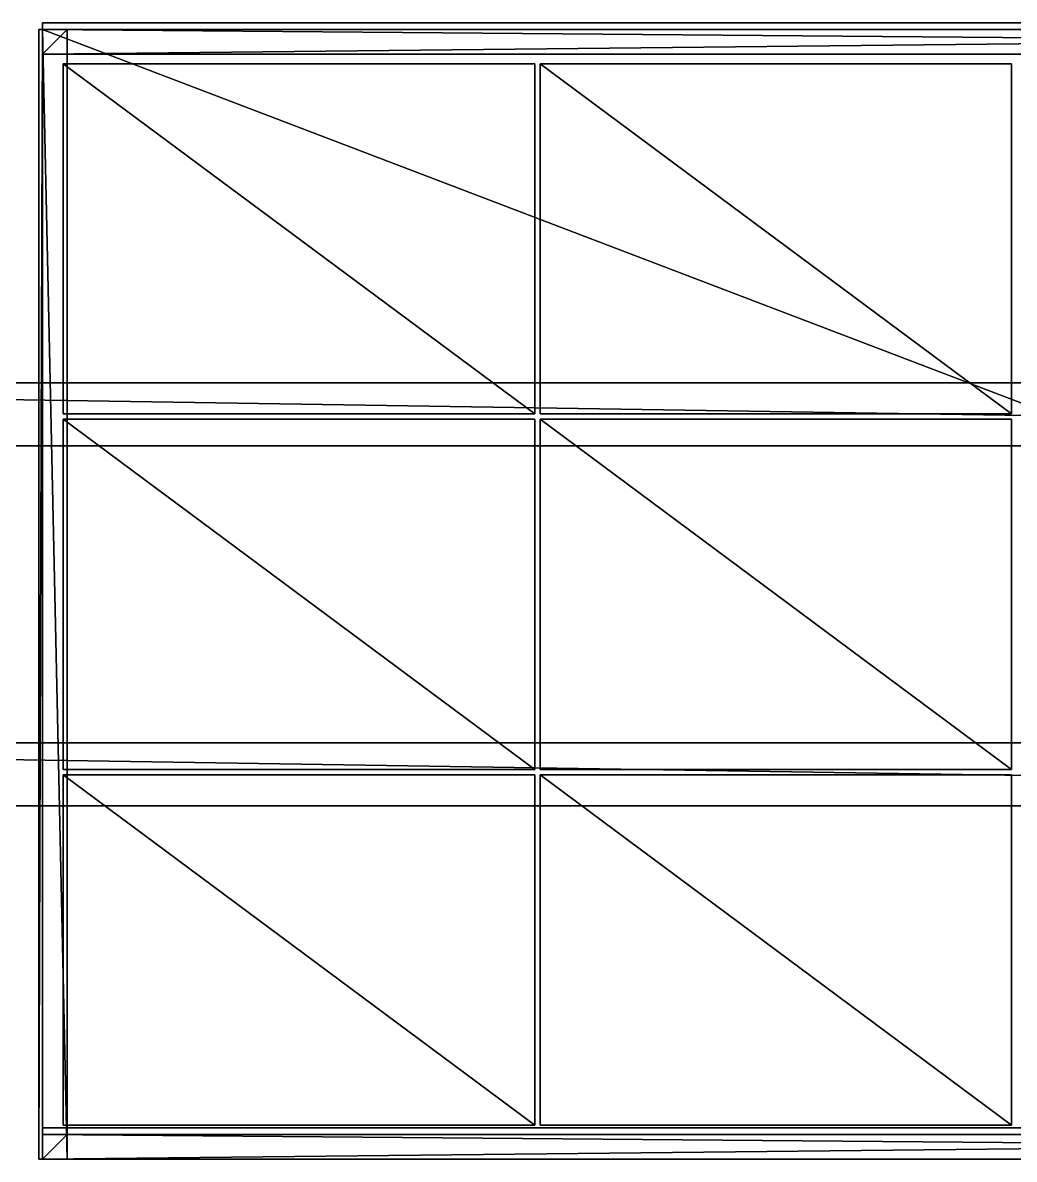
# Model space of a CAD drawing. Header units: millimetres. Extents: x -2500 to 6540, y -1255 to 1270.
# Drawn here: x -84 to 2120, y -1255 to 1270 of the extents above; entities that cross this region are included whole.
import ezdxf

# ---------------------------------------------------------------- set-up
doc = ezdxf.new("R2010")
doc.units = ezdxf.units.MM

msp = doc.modelspace()

# ---------------------------------------------------------------- linework, layer by layer
at = {"layer": 'CAD_75LAB'}
for points in [[(-40, 1200, 1190), (-40, 1270, 1120), (-40, 1200, 1120)], [(-40, 1200, 1190), (-40, 1270, 1190), (-40, 1270, 1120)], [(6540, 1270, 1190), (6540, 1270, 1120), (-40, 1270, 1120)], [(6540, 1270, 1190), (-40, 1270, 1120), (-40, 1270, 1190)], [(6540, 1270, 1120), (-40, 1200, 1120), (-40, 1270, 1120)], [(6540, 1270, 1120), (6540, 1200, 1120), (-40, 1200, 1120)], [(6540, 1270, 1190), (-40, 1270, 1190), (-40, 1200, 1190)], [(6540, 1270, 1190), (-40, 1200, 1190), (6540, 1200, 1190)], [(-48, -1255, 1120), (-48, 1255, 3560), (-48, 1255, 1120)], [(-48, -1255, 3560), (-48, 1255, 3560), (-48, -1255, 1120)], [(-48, 1255, 3560), (-40, 1255, 1120), (-48, 1255, 1120)], [(-40, 1255, 3560), (-40, 1255, 1120), (-48, 1255, 3560)], [(-40, 1255, 1120), (-48, -1255, 1120), (-48, 1255, 1120)], [(-40, 1255, 1120), (-40, -1255, 1120), (-48, -1255, 1120)], [(-40, 1255, 3560), (-48, 1255, 3560), (-48, -1255, 3560)], [(-40, 1255, 3560), (-48, -1255, 3560), (-40, -1255, 3560)], [(-40, -1255, 1030), (-40, 1255, 1120), (-40, 1255, 1030)], [(-40, -1255, 1120), (-40, 1255, 1120), (-40, -1255, 1030)], [(6540, 1255, 1030), (-40, 1255, 1030), (-40, 1255, 1120)], [(6540, 1255, 1120), (6540, 1255, 1030), (-40, 1255, 1120)], [(6540, -1255, 1030), (-40, -1255, 1030), (-40, 1255, 1030)], [(6540, 1255, 1030), (6540, -1255, 1030), (-40, 1255, 1030)], [(6540, -1255, 1120), (-40, 1255, 1120), (-40, -1255, 1120)], [(6540, 1255, 1120), (-40, 1255, 1120), (6540, -1255, 1120)], [(-40, 1200, 3560), (-40, 1255, 1120), (-40, 1200, 1120)], [(-40, 1200, 3560), (-40, 1255, 3560), (-40, 1255, 1120)], [(15, 1255, 3560), (15, 1255, 1120), (-40, 1255, 1120)], [(15, 1255, 3560), (-40, 1255, 1120), (-40, 1255, 3560)], [(15, 1255, 1120), (-40, 1200, 1120), (-40, 1255, 1120)], [(15, 1255, 1120), (15, 1200, 1120), (-40, 1200, 1120)], [(15, 1255, 3560), (-40, 1255, 3560), (-40, 1200, 3560)], [(15, 1255, 3560), (-40, 1200, 3560), (15, 1200, 3560)], [(-40, 1200, 3615), (-40, 1255, 3560), (-40, 1200, 3560)], [(-40, 1200, 3615), (-40, 1255, 3615), (-40, 1255, 3560)], [(6540, 1255, 3560), (-40, 1255, 3560), (-40, 1255, 3615)], [(6540, 1255, 3615), (6540, 1255, 3560), (-40, 1255, 3615)], [(6540, 1200, 3560), (-40, 1200, 3560), (-40, 1255, 3560)], [(6540, 1255, 3560), (6540, 1200, 3560), (-40, 1255, 3560)], [(6540, 1200, 3615), (-40, 1255, 3615), (-40, 1200, 3615)], [(6540, 1255, 3615), (-40, 1255, 3615), (6540, 1200, 3615)], [(-40, -1255, 3560), (-40, 1255, 3615), (-40, 1255, 3560)], [(-40, -1255, 3615), (-40, 1255, 3615), (-40, -1255, 3560)], [(15, 1255, 3615), (15, 1255, 3560), (-40, 1255, 3560)], [(15, 1255, 3615), (-40, 1255, 3560), (-40, 1255, 3615)], [(-40, 1255, 3560), (15, -1255, 3560), (-40, -1255, 3560)], [(15, 1255, 3560), (15, -1255, 3560), (-40, 1255, 3560)], [(-40, 1255, 3615), (-40, -1255, 3615), (15, -1255, 3615)], [(15, 1255, 3615), (-40, 1255, 3615), (15, -1255, 3615)], [(-40, -1255, 1120), (-40, 1255, 1120), (-40, 1255, 3560)], [(-40, -1255, 3560), (-40, -1255, 1120), (-40, 1255, 3560)], [(15, 1200, 3560), (15, 1200, 1120), (15, 1255, 1120)], [(15, 1200, 3560), (15, 1255, 1120), (15, 1255, 3560)], [(15, -1255, 3560), (15, 1255, 3560), (15, 1255, 3615)], [(15, -1255, 3615), (15, -1255, 3560), (15, 1255, 3615)], [(15, 1200, 3560), (-40, 1200, 1120), (15, 1200, 1120)], [(15, 1200, 3560), (-40, 1200, 3560), (-40, 1200, 1120)], [(6540, 1200, 3560), (-40, 1200, 3615), (-40, 1200, 3560)], [(6540, 1200, 3615), (-40, 1200, 3615), (6540, 1200, 3560)], [(6540, 1200, 1190), (-40, 1200, 1120), (6540, 1200, 1120)], [(6540, 1200, 1190), (-40, 1200, 1190), (-40, 1200, 1120)], [(6, 401, 1787), (6, 1179, 1123), (6, 401, 1123)], [(6, 401, 1787), (6, 1179, 1787), (6, 1179, 1123)], [(1054, 1179, 1123), (6, 1179, 1123), (6, 1179, 1787)], [(1054, 1179, 1787), (1054, 1179, 1123), (6, 1179, 1787)], [(1054, 401, 1123), (6, 401, 1123), (6, 1179, 1123)], [(1054, 1179, 1123), (1054, 401, 1123), (6, 1179, 1123)], [(1054, 401, 1787), (6, 1179, 1787), (6, 401, 1787)], [(1054, 1179, 1787), (6, 1179, 1787), (1054, 401, 1787)], [(6, 401, 2457), (6, 1179, 1793), (6, 401, 1793)], [(6, 401, 2457), (6, 1179, 2457), (6, 1179, 1793)], [(1054, 1179, 1793), (6, 1179, 1793), (6, 1179, 2457)], [(1054, 1179, 2457), (1054, 1179, 1793), (6, 1179, 2457)], [(1054, 401, 1793), (6, 401, 1793), (6, 1179, 1793)], [(1054, 1179, 1793), (1054, 401, 1793), (6, 1179, 1793)], [(1054, 401, 2457), (6, 1179, 2457), (6, 401, 2457)], [(1054, 1179, 2457), (6, 1179, 2457), (1054, 401, 2457)], [(6, 401, 3127), (6, 1179, 2463), (6, 401, 2463)], [(6, 401, 3127), (6, 1179, 3127), (6, 1179, 2463)], [(1054, 1179, 2463), (6, 1179, 2463), (6, 1179, 3127)], [(1054, 1179, 3127), (1054, 1179, 2463), (6, 1179, 3127)], [(1054, 401, 2463), (6, 401, 2463), (6, 1179, 2463)], [(1054, 1179, 2463), (1054, 401, 2463), (6, 1179, 2463)], [(1054, 401, 3127), (6, 1179, 3127), (6, 401, 3127)], [(1054, 1179, 3127), (6, 1179, 3127), (1054, 401, 3127)], [(1054, 401, 1787), (1054, 401, 1123), (1054, 1179, 1123)], [(1054, 401, 1787), (1054, 1179, 1123), (1054, 1179, 1787)], [(1054, 401, 2457), (1054, 401, 1793), (1054, 1179, 1793)], [(1054, 401, 2457), (1054, 1179, 1793), (1054, 1179, 2457)], [(1054, 401, 3127), (1054, 401, 2463), (1054, 1179, 2463)], [(1054, 401, 3127), (1054, 1179, 2463), (1054, 1179, 3127)], [(1066, 401, 1787), (1066, 1179, 1123), (1066, 401, 1123)], [(1066, 401, 1787), (1066, 1179, 1787), (1066, 1179, 1123)], [(2114, 1179, 1123), (1066, 1179, 1123), (1066, 1179, 1787)], [(2114, 1179, 1787), (2114, 1179, 1123), (1066, 1179, 1787)], [(2114, 401, 1123), (1066, 401, 1123), (1066, 1179, 1123)], [(2114, 1179, 1123), (2114, 401, 1123), (1066, 1179, 1123)], [(2114, 401, 1787), (1066, 1179, 1787), (1066, 401, 1787)], [(2114, 1179, 1787), (1066, 1179, 1787), (2114, 401, 1787)], [(1066, 401, 2457), (1066, 1179, 1793), (1066, 401, 1793)], [(1066, 401, 2457), (1066, 1179, 2457), (1066, 1179, 1793)], [(2114, 1179, 1793), (1066, 1179, 1793), (1066, 1179, 2457)], [(2114, 1179, 2457), (2114, 1179, 1793), (1066, 1179, 2457)], [(2114, 401, 1793), (1066, 401, 1793), (1066, 1179, 1793)], [(2114, 1179, 1793), (2114, 401, 1793), (1066, 1179, 1793)], [(2114, 401, 2457), (1066, 1179, 2457), (1066, 401, 2457)], [(2114, 1179, 2457), (1066, 1179, 2457), (2114, 401, 2457)], [(1066, 401, 3127), (1066, 1179, 2463), (1066, 401, 2463)], [(1066, 401, 3127), (1066, 1179, 3127), (1066, 1179, 2463)], [(2114, 1179, 2463), (1066, 1179, 2463), (1066, 1179, 3127)], [(2114, 1179, 3127), (2114, 1179, 2463), (1066, 1179, 3127)], [(2114, 401, 2463), (1066, 401, 2463), (1066, 1179, 2463)], [(2114, 1179, 2463), (2114, 401, 2463), (1066, 1179, 2463)], [(2114, 401, 3127), (1066, 1179, 3127), (1066, 401, 3127)], [(2114, 1179, 3127), (1066, 1179, 3127), (2114, 401, 3127)], [(2114, 401, 1787), (2114, 401, 1123), (2114, 1179, 1123)], [(2114, 401, 1787), (2114, 1179, 1123), (2114, 1179, 1787)], [(2114, 401, 2457), (2114, 401, 1793), (2114, 1179, 1793)], [(2114, 401, 2457), (2114, 1179, 1793), (2114, 1179, 2457)], [(2114, 401, 3127), (2114, 401, 2463), (2114, 1179, 2463)], [(2114, 401, 3127), (2114, 1179, 2463), (2114, 1179, 3127)], [(6460, 470, 1030), (6460, 470, 780), (-2500, 470, 780)], [(6460, 470, 1030), (-2500, 470, 780), (-2500, 470, 1030)], [(6460, 330, 780), (-2500, 330, 780), (-2500, 470, 780)], [(6460, 470, 780), (6460, 330, 780), (-2500, 470, 780)], [(6460, 330, 1030), (-2500, 470, 1030), (-2500, 330, 1030)], [(6460, 470, 1030), (-2500, 470, 1030), (6460, 330, 1030)], [(1054, 401, 1123), (6, 401, 1787), (6, 401, 1123)], [(1054, 401, 1787), (6, 401, 1787), (1054, 401, 1123)], [(1054, 401, 1793), (6, 401, 2457), (6, 401, 1793)], [(1054, 401, 2457), (6, 401, 2457), (1054, 401, 1793)], [(1054, 401, 2463), (6, 401, 3127), (6, 401, 2463)], [(1054, 401, 3127), (6, 401, 3127), (1054, 401, 2463)], [(6, -389, 1787), (6, 389, 1123), (6, -389, 1123)], [(6, -389, 1787), (6, 389, 1787), (6, 389, 1123)], [(1054, 389, 1123), (6, 389, 1123), (6, 389, 1787)], [(1054, 389, 1787), (1054, 389, 1123), (6, 389, 1787)], [(1054, -389, 1123), (6, -389, 1123), (6, 389, 1123)], [(1054, 389, 1123), (1054, -389, 1123), (6, 389, 1123)], [(1054, -389, 1787), (6, 389, 1787), (6, -389, 1787)], [(1054, 389, 1787), (6, 389, 1787), (1054, -389, 1787)], [(6, -389, 2457), (6, 389, 1793), (6, -389, 1793)], [(6, -389, 2457), (6, 389, 2457), (6, 389, 1793)], [(1054, 389, 1793), (6, 389, 1793), (6, 389, 2457)], [(1054, 389, 2457), (1054, 389, 1793), (6, 389, 2457)], [(1054, -389, 1793), (6, -389, 1793), (6, 389, 1793)], [(1054, 389, 1793), (1054, -389, 1793), (6, 389, 1793)], [(1054, -389, 2457), (6, 389, 2457), (6, -389, 2457)], [(1054, 389, 2457), (6, 389, 2457), (1054, -389, 2457)], [(6, -389, 3127), (6, 389, 2463), (6, -389, 2463)], [(6, -389, 3127), (6, 389, 3127), (6, 389, 2463)], [(1054, 389, 2463), (6, 389, 2463), (6, 389, 3127)], [(1054, 389, 3127), (1054, 389, 2463), (6, 389, 3127)], [(1054, -389, 2463), (6, -389, 2463), (6, 389, 2463)], [(1054, 389, 2463), (1054, -389, 2463), (6, 389, 2463)], [(1054, -389, 3127), (6, 389, 3127), (6, -389, 3127)], [(1054, 389, 3127), (6, 389, 3127), (1054, -389, 3127)], [(1054, -389, 1787), (1054, -389, 1123), (1054, 389, 1123)], [(1054, -389, 1787), (1054, 389, 1123), (1054, 389, 1787)], [(1054, -389, 2457), (1054, -389, 1793), (1054, 389, 1793)], [(1054, -389, 2457), (1054, 389, 1793), (1054, 389, 2457)], [(1054, -389, 3127), (1054, -389, 2463), (1054, 389, 2463)], [(1054, -389, 3127), (1054, 389, 2463), (1054, 389, 3127)], [(2114, 401, 1123), (1066, 401, 1787), (1066, 401, 1123)], [(2114, 401, 1787), (1066, 401, 1787), (2114, 401, 1123)], [(2114, 401, 1793), (1066, 401, 2457), (1066, 401, 1793)], [(2114, 401, 2457), (1066, 401, 2457), (2114, 401, 1793)], [(2114, 401, 2463), (1066, 401, 3127), (1066, 401, 2463)], [(2114, 401, 3127), (1066, 401, 3127), (2114, 401, 2463)], [(1066, -389, 1787), (1066, 389, 1123), (1066, -389, 1123)], [(1066, -389, 1787), (1066, 389, 1787), (1066, 389, 1123)], [(2114, 389, 1123), (1066, 389, 1123), (1066, 389, 1787)], [(2114, 389, 1787), (2114, 389, 1123), (1066, 389, 1787)], [(2114, -389, 1123), (1066, -389, 1123), (1066, 389, 1123)], [(2114, 389, 1123), (2114, -389, 1123), (1066, 389, 1123)], [(2114, -389, 1787), (1066, 389, 1787), (1066, -389, 1787)], [(2114, 389, 1787), (1066, 389, 1787), (2114, -389, 1787)], [(1066, -389, 2457), (1066, 389, 1793), (1066, -389, 1793)], [(1066, -389, 2457), (1066, 389, 2457), (1066, 389, 1793)], [(2114, 389, 1793), (1066, 389, 1793), (1066, 389, 2457)], [(2114, 389, 2457), (2114, 389, 1793), (1066, 389, 2457)], [(2114, -389, 1793), (1066, -389, 1793), (1066, 389, 1793)], [(2114, 389, 1793), (2114, -389, 1793), (1066, 389, 1793)], [(2114, -389, 2457), (1066, 389, 2457), (1066, -389, 2457)], [(2114, 389, 2457), (1066, 389, 2457), (2114, -389, 2457)], [(1066, -389, 3127), (1066, 389, 2463), (1066, -389, 2463)], [(1066, -389, 3127), (1066, 389, 3127), (1066, 389, 2463)], [(2114, 389, 2463), (1066, 389, 2463), (1066, 389, 3127)], [(2114, 389, 3127), (2114, 389, 2463), (1066, 389, 3127)], [(2114, -389, 2463), (1066, -389, 2463), (1066, 389, 2463)], [(2114, 389, 2463), (2114, -389, 2463), (1066, 389, 2463)], [(2114, -389, 3127), (1066, 389, 3127), (1066, -389, 3127)], [(2114, 389, 3127), (1066, 389, 3127), (2114, -389, 3127)], [(2114, -389, 1787), (2114, -389, 1123), (2114, 389, 1123)], [(2114, -389, 1787), (2114, 389, 1123), (2114, 389, 1787)], [(2114, -389, 2457), (2114, -389, 1793), (2114, 389, 1793)], [(2114, -389, 2457), (2114, 389, 1793), (2114, 389, 2457)], [(2114, -389, 3127), (2114, -389, 2463), (2114, 389, 2463)], [(2114, -389, 3127), (2114, 389, 2463), (2114, 389, 3127)], [(6460, 330, 1030), (-2500, 330, 780), (6460, 330, 780)], [(6460, 330, 1030), (-2500, 330, 1030), (-2500, 330, 780)], [(6460, -330, 1030), (6460, -330, 780), (-2500, -330, 780)], [(6460, -330, 1030), (-2500, -330, 780), (-2500, -330, 1030)], [(6460, -470, 780), (-2500, -470, 780), (-2500, -330, 780)], [(6460, -330, 780), (6460, -470, 780), (-2500, -330, 780)], [(6460, -470, 1030), (-2500, -330, 1030), (-2500, -470, 1030)], [(6460, -330, 1030), (-2500, -330, 1030), (6460, -470, 1030)], [(1054, -389, 1123), (6, -389, 1787), (6, -389, 1123)], [(1054, -389, 1787), (6, -389, 1787), (1054, -389, 1123)], [(1054, -389, 1793), (6, -389, 2457), (6, -389, 1793)], [(1054, -389, 2457), (6, -389, 2457), (1054, -389, 1793)], [(1054, -389, 2463), (6, -389, 3127), (6, -389, 2463)], [(1054, -389, 3127), (6, -389, 3127), (1054, -389, 2463)], [(6, -1179, 1787), (6, -401, 1123), (6, -1179, 1123)], [(6, -1179, 1787), (6, -401, 1787), (6, -401, 1123)], [(1054, -401, 1123), (6, -401, 1123), (6, -401, 1787)], [(1054, -401, 1787), (1054, -401, 1123), (6, -401, 1787)], [(1054, -1179, 1123), (6, -1179, 1123), (6, -401, 1123)], [(1054, -401, 1123), (1054, -1179, 1123), (6, -401, 1123)], [(1054, -1179, 1787), (6, -401, 1787), (6, -1179, 1787)], [(1054, -401, 1787), (6, -401, 1787), (1054, -1179, 1787)], [(6, -1179, 2457), (6, -401, 1793), (6, -1179, 1793)], [(6, -1179, 2457), (6, -401, 2457), (6, -401, 1793)], [(1054, -401, 1793), (6, -401, 1793), (6, -401, 2457)], [(1054, -401, 2457), (1054, -401, 1793), (6, -401, 2457)], [(1054, -1179, 1793), (6, -1179, 1793), (6, -401, 1793)], [(1054, -401, 1793), (1054, -1179, 1793), (6, -401, 1793)], [(1054, -1179, 2457), (6, -401, 2457), (6, -1179, 2457)], [(1054, -401, 2457), (6, -401, 2457), (1054, -1179, 2457)], [(6, -1179, 3127), (6, -401, 2463), (6, -1179, 2463)], [(6, -1179, 3127), (6, -401, 3127), (6, -401, 2463)], [(1054, -401, 2463), (6, -401, 2463), (6, -401, 3127)], [(1054, -401, 3127), (1054, -401, 2463), (6, -401, 3127)], [(1054, -1179, 2463), (6, -1179, 2463), (6, -401, 2463)], [(1054, -401, 2463), (1054, -1179, 2463), (6, -401, 2463)], [(1054, -1179, 3127), (6, -401, 3127), (6, -1179, 3127)], [(1054, -401, 3127), (6, -401, 3127), (1054, -1179, 3127)], [(1054, -1179, 1787), (1054, -1179, 1123), (1054, -401, 1123)], [(1054, -1179, 1787), (1054, -401, 1123), (1054, -401, 1787)], [(1054, -1179, 2457), (1054, -1179, 1793), (1054, -401, 1793)], [(1054, -1179, 2457), (1054, -401, 1793), (1054, -401, 2457)], [(1054, -1179, 3127), (1054, -1179, 2463), (1054, -401, 2463)], [(1054, -1179, 3127), (1054, -401, 2463), (1054, -401, 3127)], [(2114, -389, 1123), (1066, -389, 1787), (1066, -389, 1123)], [(2114, -389, 1787), (1066, -389, 1787), (2114, -389, 1123)], [(2114, -389, 1793), (1066, -389, 2457), (1066, -389, 1793)], [(2114, -389, 2457), (1066, -389, 2457), (2114, -389, 1793)], [(2114, -389, 2463), (1066, -389, 3127), (1066, -389, 2463)], [(2114, -389, 3127), (1066, -389, 3127), (2114, -389, 2463)], [(1066, -1179, 1787), (1066, -401, 1123), (1066, -1179, 1123)], [(1066, -1179, 1787), (1066, -401, 1787), (1066, -401, 1123)], [(2114, -401, 1123), (1066, -401, 1123), (1066, -401, 1787)], [(2114, -401, 1787), (2114, -401, 1123), (1066, -401, 1787)], [(2114, -1179, 1123), (1066, -1179, 1123), (1066, -401, 1123)], [(2114, -401, 1123), (2114, -1179, 1123), (1066, -401, 1123)], [(2114, -1179, 1787), (1066, -401, 1787), (1066, -1179, 1787)], [(2114, -401, 1787), (1066, -401, 1787), (2114, -1179, 1787)], [(1066, -1179, 2457), (1066, -401, 1793), (1066, -1179, 1793)], [(1066, -1179, 2457), (1066, -401, 2457), (1066, -401, 1793)], [(2114, -401, 1793), (1066, -401, 1793), (1066, -401, 2457)], [(2114, -401, 2457), (2114, -401, 1793), (1066, -401, 2457)], [(2114, -1179, 1793), (1066, -1179, 1793), (1066, -401, 1793)], [(2114, -401, 1793), (2114, -1179, 1793), (1066, -401, 1793)], [(2114, -1179, 2457), (1066, -401, 2457), (1066, -1179, 2457)], [(2114, -401, 2457), (1066, -401, 2457), (2114, -1179, 2457)], [(1066, -1179, 3127), (1066, -401, 2463), (1066, -1179, 2463)], [(1066, -1179, 3127), (1066, -401, 3127), (1066, -401, 2463)], [(2114, -401, 2463), (1066, -401, 2463), (1066, -401, 3127)], [(2114, -401, 3127), (2114, -401, 2463), (1066, -401, 3127)], [(2114, -1179, 2463), (1066, -1179, 2463), (1066, -401, 2463)], [(2114, -401, 2463), (2114, -1179, 2463), (1066, -401, 2463)], [(2114, -1179, 3127), (1066, -401, 3127), (1066, -1179, 3127)], [(2114, -401, 3127), (1066, -401, 3127), (2114, -1179, 3127)], [(2114, -1179, 1787), (2114, -1179, 1123), (2114, -401, 1123)], [(2114, -1179, 1787), (2114, -401, 1123), (2114, -401, 1787)], [(2114, -1179, 2457), (2114, -1179, 1793), (2114, -401, 1793)], [(2114, -1179, 2457), (2114, -401, 1793), (2114, -401, 2457)], [(2114, -1179, 3127), (2114, -1179, 2463), (2114, -401, 2463)], [(2114, -1179, 3127), (2114, -401, 2463), (2114, -401, 3127)], [(6460, -470, 1030), (-2500, -470, 780), (6460, -470, 780)], [(6460, -470, 1030), (-2500, -470, 1030), (-2500, -470, 780)], [(-40, -1255, 1190), (-40, -1185, 1120), (-40, -1255, 1120)], [(-40, -1255, 1190), (-40, -1185, 1190), (-40, -1185, 1120)], [(6540, -1185, 1190), (6540, -1185, 1120), (-40, -1185, 1120)], [(6540, -1185, 1190), (-40, -1185, 1120), (-40, -1185, 1190)], [(6540, -1185, 1120), (-40, -1255, 1120), (-40, -1185, 1120)], [(6540, -1185, 1120), (6540, -1255, 1120), (-40, -1255, 1120)], [(6540, -1185, 1190), (-40, -1185, 1190), (-40, -1255, 1190)], [(6540, -1185, 1190), (-40, -1255, 1190), (6540, -1255, 1190)], [(1054, -1179, 1123), (6, -1179, 1787), (6, -1179, 1123)], [(1054, -1179, 1787), (6, -1179, 1787), (1054, -1179, 1123)], [(1054, -1179, 1793), (6, -1179, 2457), (6, -1179, 1793)], [(1054, -1179, 2457), (6, -1179, 2457), (1054, -1179, 1793)], [(1054, -1179, 2463), (6, -1179, 3127), (6, -1179, 2463)], [(1054, -1179, 3127), (6, -1179, 3127), (1054, -1179, 2463)], [(2114, -1179, 1123), (1066, -1179, 1787), (1066, -1179, 1123)], [(2114, -1179, 1787), (1066, -1179, 1787), (2114, -1179, 1123)], [(2114, -1179, 1793), (1066, -1179, 2457), (1066, -1179, 1793)], [(2114, -1179, 2457), (1066, -1179, 2457), (2114, -1179, 1793)], [(2114, -1179, 2463), (1066, -1179, 3127), (1066, -1179, 2463)], [(2114, -1179, 3127), (1066, -1179, 3127), (2114, -1179, 2463)], [(-40, -1255, 3560), (-40, -1200, 1120), (-40, -1255, 1120)], [(-40, -1255, 3560), (-40, -1200, 3560), (-40, -1200, 1120)], [(15, -1200, 3560), (15, -1200, 1120), (-40, -1200, 1120)], [(15, -1200, 3560), (-40, -1200, 1120), (-40, -1200, 3560)], [(15, -1200, 1120), (-40, -1255, 1120), (-40, -1200, 1120)], [(15, -1200, 1120), (15, -1255, 1120), (-40, -1255, 1120)], [(15, -1200, 3560), (-40, -1200, 3560), (-40, -1255, 3560)], [(15, -1200, 3560), (-40, -1255, 3560), (15, -1255, 3560)], [(-40, -1255, 3615), (-40, -1200, 3560), (-40, -1255, 3560)], [(-40, -1255, 3615), (-40, -1200, 3615), (-40, -1200, 3560)], [(6540, -1200, 3560), (-40, -1200, 3560), (-40, -1200, 3615)], [(6540, -1200, 3615), (6540, -1200, 3560), (-40, -1200, 3615)], [(6540, -1255, 3560), (-40, -1255, 3560), (-40, -1200, 3560)], [(6540, -1200, 3560), (6540, -1255, 3560), (-40, -1200, 3560)], [(6540, -1255, 3615), (-40, -1200, 3615), (-40, -1255, 3615)], [(6540, -1200, 3615), (-40, -1200, 3615), (6540, -1255, 3615)], [(15, -1255, 3560), (15, -1255, 1120), (15, -1200, 1120)], [(15, -1255, 3560), (15, -1200, 1120), (15, -1200, 3560)], [(-48, -1255, 3560), (-48, -1255, 1120), (-40, -1255, 1120)], [(-40, -1255, 3560), (-48, -1255, 3560), (-40, -1255, 1120)], [(6540, -1255, 1030), (-40, -1255, 1120), (-40, -1255, 1030)], [(6540, -1255, 1120), (-40, -1255, 1120), (6540, -1255, 1030)], [(15, -1255, 3560), (-40, -1255, 1120), (15, -1255, 1120)], [(15, -1255, 3560), (-40, -1255, 3560), (-40, -1255, 1120)], [(6540, -1255, 3560), (-40, -1255, 3615), (-40, -1255, 3560)], [(6540, -1255, 3615), (-40, -1255, 3615), (6540, -1255, 3560)], [(6540, -1255, 1190), (-40, -1255, 1120), (6540, -1255, 1120)], [(6540, -1255, 1190), (-40, -1255, 1190), (-40, -1255, 1120)], [(15, -1255, 3615), (-40, -1255, 3560), (15, -1255, 3560)], [(15, -1255, 3615), (-40, -1255, 3615), (-40, -1255, 3560)]]:
    msp.add_3dface(points, dxfattribs=at)

doc.saveas('drawing.dxf')
